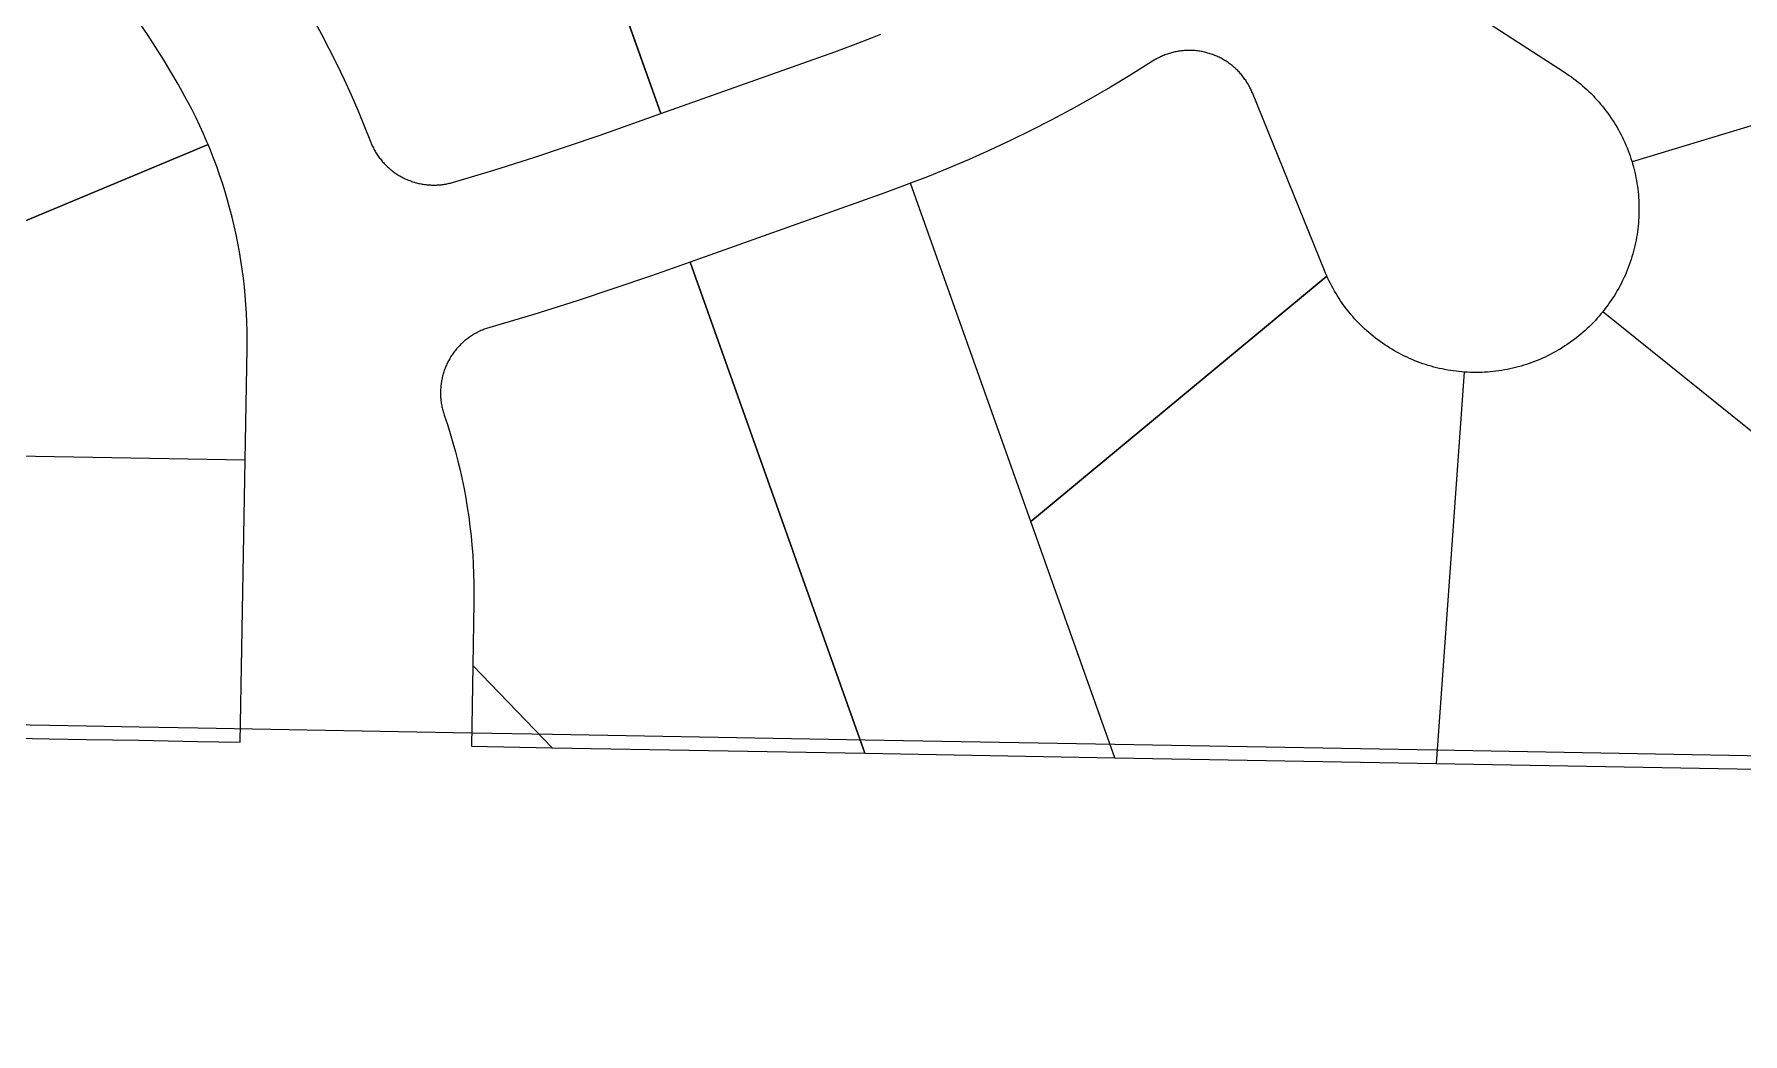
# Model space of a CAD drawing. Header units: feet. Extents: x 865220 to 2774701, y -2240498 to 961524.
# Drawn here: x 2765160 to 2765788, y 957301 to 957669 of the extents above; entities that cross this region are included whole.
import ezdxf
from ezdxf.lldxf.tags import DXFTag

# ---------------------------------------------------------------- set-up
doc = ezdxf.new("R2010")
doc.units = ezdxf.units.FT
doc.header["$LTSCALE"] = 0.015
doc.header["$MEASUREMENT"] = 0
doc.layers.add('F1', color=112, linetype='F1', lineweight=5)
doc.layers.add('Parcels', color=7, linetype='Continuous', lineweight=0)
doc.styles.add('Line', font='txt.shx', dxfattribs={"height": 3})
tags = doc.linetypes.add('F1', pattern='A,15,-5,["F1",Line,S=1.5,R=0,X=0,Y=-1.5],-12', length=32).pattern_tags.tags
tags[6] = DXFTag(74, 10)

msp = doc.modelspace()

# ---------------------------------------------------------------- linework, layer by layer
at = {"layer": 'F1', "lineweight": 5, "ltscale": 100, "flags": 128}
msp.add_lwpolyline([(2762748.33, 957374.81), (2762960.37, 957419), (2762983.49, 957423.51), (2763006.68, 957427.66), (2763029.92, 957431.45), (2763053.23, 957434.87), (2763076.58, 957437.93), (2763099.98, 957440.63), (2763123.42, 957442.95), (2763146.89, 957444.92), (2763170.4, 957446.51), (2763193.92, 957447.74), (2763217.46, 957448.6), (2763241.01, 957449.09), (2763264.56, 957449.21), (2763288.09, 957448.96), (2763898.42, 957437.84), (2763911.65, 957437.59), (2764110.47, 957433.97), (2764258.82, 957431.26), (2764344.8, 957429.7), (2764430.77, 957428.13), (2764613.84, 957424.79), (2764650.81, 957424.12), (2764872.03, 957420.08), (2765091.05, 957416.09), (2765115.56, 957415.64), (2765165.75, 957414.74), (2765179.39, 957414.5), (2765198.72, 957414.15), (2765220.29, 957413.77), (2765320.9, 957411.97), (2765350.61, 957411.44), (2765465.5, 957409.39), (2765557.35, 957407.74), (2765675.45, 957405.63), (2765910.62, 957401.43), (2766045.82, 957399.01), (2766177.34, 957396.66), (2766178.33, 957401.65), (2766182.9, 957401.56), (2766276.74, 957399.88), (2766369.02, 957398.24), (2766416.48, 957397.39), (2766466.57, 957396.49), (2766552.35, 957394.96), (2766638.35, 957393.42), (2766724.36, 957391.88), (2766738.36, 957391.63), (2766810.37, 957390.35), (2766896.38, 957388.81), (2766982.39, 957387.27), (2767065.39, 957385.79), (2767068.4, 957385.73), (2767154.41, 957384.2), (2767240.41, 957382.66), (2767439.22, 957379.1), (2767558.76, 957376.97), (2767714.92, 957374.18), (2767900.28, 957370.86), (2767999.75, 957369.08), (2768000.51, 957006.08), (2768000.79, 956873.04), (2768000.26, 956779.98), (2767999.2, 956770.45), (2767998.88, 956761.04), (2767996.64, 956751.79), (2767993.37, 956744.46)], dxfattribs=at)
at = {"layer": 'Parcels', "lineweight": 5}
for p, q in [((2765390.46, 957639.48), (2765336.21, 957792.06)), ((2765336.21, 957792.06), (2765390.46, 957639.48)), ((2765663.36, 957693), (2765722.56, 957654.7)), ((2765202, 957668.16), (2765199.05, 957672.49)), ((2765262.75, 957674.08), (2765265.71, 957668.64)), ((2765204.86, 957663.78), (2765202, 957668.16)), ((2765207.65, 957659.35), (2765204.86, 957663.78)), ((2765265.71, 957668.64), (2765268.57, 957663.15)), ((2765454.38, 957662.21), (2765461.31, 957664.74)), ((2765461.31, 957664.74), (2765468.19, 957667.39)), ((2765468.19, 957667.39), (2765471.35, 957668.67)), ((2765210.37, 957654.87), (2765207.65, 957659.35)), ((2765268.57, 957663.15), (2765271.34, 957657.61)), ((2765271.34, 957657.61), (2765274.02, 957652.02)), ((2765390.46, 957639.48), (2765454.38, 957662.21)), ((2765571.17, 957658.71), (2765562.84, 957653.48)), ((2765571.79, 957659.1), (2765571.17, 957658.71)), ((2765572.16, 957659.32), (2765571.79, 957659.1)), ((2765572.54, 957659.53), (2765572.16, 957659.32)), ((2765572.93, 957659.74), (2765572.54, 957659.53)), ((2765573.31, 957659.95), (2765572.93, 957659.74)), ((2765573.7, 957660.14), (2765573.31, 957659.95)), ((2765574.1, 957660.33), (2765573.7, 957660.14)), ((2765574.49, 957660.51), (2765574.1, 957660.33)), ((2765574.89, 957660.69), (2765574.49, 957660.51)), ((2765575.29, 957660.85), (2765574.89, 957660.69)), ((2765575.7, 957661.01), (2765575.29, 957660.85)), ((2765576.11, 957661.17), (2765575.7, 957661.01)), ((2765576.52, 957661.31), (2765576.11, 957661.17)), ((2765576.93, 957661.45), (2765576.52, 957661.31)), ((2765577.35, 957661.58), (2765576.93, 957661.45)), ((2765577.77, 957661.71), (2765577.35, 957661.58)), ((2765578.19, 957661.83), (2765577.77, 957661.71)), ((2765578.61, 957661.94), (2765578.19, 957661.83)), ((2765579.03, 957662.04), (2765578.61, 957661.94)), ((2765579.46, 957662.13), (2765579.03, 957662.04)), ((2765579.89, 957662.22), (2765579.46, 957662.13)), ((2765580.32, 957662.3), (2765579.89, 957662.22)), ((2765580.75, 957662.37), (2765580.32, 957662.3)), ((2765581.18, 957662.44), (2765580.75, 957662.37)), ((2765581.61, 957662.5), (2765581.18, 957662.44)), ((2765582.04, 957662.55), (2765581.61, 957662.5)), ((2765582.48, 957662.59), (2765582.04, 957662.55)), ((2765582.91, 957662.63), (2765582.48, 957662.59)), ((2765583.35, 957662.65), (2765582.91, 957662.63)), ((2765583.78, 957662.67), (2765583.35, 957662.65)), ((2765584.22, 957662.68), (2765583.78, 957662.67)), ((2765584.66, 957662.69), (2765584.22, 957662.68)), ((2765585.09, 957662.69), (2765584.66, 957662.69)), ((2765585.53, 957662.68), (2765585.09, 957662.69)), ((2765585.96, 957662.66), (2765585.53, 957662.68)), ((2765586.4, 957662.63), (2765585.96, 957662.66)), ((2765586.83, 957662.6), (2765586.4, 957662.63)), ((2765587.27, 957662.56), (2765586.83, 957662.6)), ((2765587.7, 957662.51), (2765587.27, 957662.56)), ((2765588.14, 957662.45), (2765587.7, 957662.51)), ((2765588.57, 957662.39), (2765588.14, 957662.45)), ((2765589, 957662.32), (2765588.57, 957662.39)), ((2765589.43, 957662.24), (2765589, 957662.32)), ((2765589.85, 957662.15), (2765589.43, 957662.24)), ((2765590.28, 957662.06), (2765589.85, 957662.15)), ((2765590.7, 957661.96), (2765590.28, 957662.06)), ((2765591.13, 957661.85), (2765590.7, 957661.96)), ((2765591.55, 957661.73), (2765591.13, 957661.85)), ((2765591.97, 957661.61), (2765591.55, 957661.73)), ((2765592.38, 957661.48), (2765591.97, 957661.61)), ((2765592.8, 957661.34), (2765592.38, 957661.48)), ((2765593.21, 957661.2), (2765592.8, 957661.34)), ((2765593.62, 957661.04), (2765593.21, 957661.2)), ((2765594.02, 957660.88), (2765593.62, 957661.04)), ((2765594.43, 957660.72), (2765594.02, 957660.88)), ((2765594.83, 957660.55), (2765594.43, 957660.72)), ((2765595.22, 957660.36), (2765594.83, 957660.55)), ((2765595.62, 957660.18), (2765595.22, 957660.36)), ((2765596.01, 957659.98), (2765595.62, 957660.18)), ((2765596.4, 957659.78), (2765596.01, 957659.98)), ((2765596.78, 957659.58), (2765596.4, 957659.78)), ((2765597.16, 957659.36), (2765596.78, 957659.58)), ((2765597.54, 957659.14), (2765597.16, 957659.36)), ((2765597.91, 957658.91), (2765597.54, 957659.14)), ((2765598.28, 957658.68), (2765597.91, 957658.91)), ((2765598.64, 957658.44), (2765598.28, 957658.68)), ((2765599, 957658.19), (2765598.64, 957658.44)), ((2765599.36, 957657.94), (2765599, 957658.19)), ((2765599.71, 957657.68), (2765599.36, 957657.94)), ((2765600.05, 957657.42), (2765599.71, 957657.68)), ((2765600.4, 957657.15), (2765600.05, 957657.42)), ((2765600.73, 957656.87), (2765600.4, 957657.15)), ((2765870.11, 957658.9), (2765747.39, 957621.72)), ((2765213, 957650.34), (2765210.37, 957654.87)), ((2765274.02, 957652.02), (2765276.59, 957646.39)), ((2765562.84, 957653.48), (2765555.71, 957649.18)), ((2765601.07, 957656.59), (2765600.73, 957656.87)), ((2765601.39, 957656.3), (2765601.07, 957656.59)), ((2765601.72, 957656), (2765601.39, 957656.3)), ((2765602.03, 957655.7), (2765601.72, 957656)), ((2765602.34, 957655.4), (2765602.03, 957655.7)), ((2765602.65, 957655.09), (2765602.34, 957655.4)), ((2765602.95, 957654.77), (2765602.65, 957655.09)), ((2765603.25, 957654.45), (2765602.95, 957654.77)), ((2765603.54, 957654.12), (2765603.25, 957654.45)), ((2765603.82, 957653.79), (2765603.54, 957654.12)), ((2765604.1, 957653.46), (2765603.82, 957653.79)), ((2765604.37, 957653.11), (2765604.1, 957653.46)), ((2765604.64, 957652.77), (2765604.37, 957653.11)), ((2765604.9, 957652.42), (2765604.64, 957652.77)), ((2765605.15, 957652.06), (2765604.9, 957652.42)), ((2765605.4, 957651.71), (2765605.15, 957652.06)), ((2765605.64, 957651.34), (2765605.4, 957651.71)), ((2765605.87, 957650.97), (2765605.64, 957651.34)), ((2765606.1, 957650.6), (2765605.87, 957650.97)), ((2765722.56, 957654.7), (2765724.3, 957653.53)), ((2765724.3, 957653.53), (2765725.15, 957652.92)), ((2765725.15, 957652.92), (2765726, 957652.3)), ((2765726, 957652.3), (2765726.83, 957651.66)), ((2765726.83, 957651.66), (2765727.65, 957651.01)), ((2765727.65, 957651.01), (2765728.46, 957650.35)), ((2765215.56, 957645.77), (2765213, 957650.34)), ((2765218.17, 957640.83), (2765215.56, 957645.77)), ((2765215.56, 957645.77), (2765215.56, 957645.77)), ((2765276.59, 957646.39), (2765279.07, 957640.71)), ((2765548.5, 957645), (2765541.21, 957640.95)), ((2765555.71, 957649.18), (2765548.5, 957645)), ((2765606.33, 957650.23), (2765606.1, 957650.6)), ((2765606.54, 957649.85), (2765606.33, 957650.23)), ((2765606.75, 957649.46), (2765606.54, 957649.85)), ((2765606.95, 957649.08), (2765606.75, 957649.46)), ((2765607.15, 957648.69), (2765606.95, 957649.08)), ((2765607.34, 957648.29), (2765607.15, 957648.69)), ((2765607.52, 957647.9), (2765607.34, 957648.29)), ((2765607.69, 957647.5), (2765607.52, 957647.9)), ((2765607.86, 957647.09), (2765607.69, 957647.5)), ((2765634.38, 957581.76), (2765607.86, 957647.09)), ((2765607.86, 957647.09), (2765607.86, 957647.09)), ((2765728.46, 957650.35), (2765729.25, 957649.67)), ((2765729.25, 957649.67), (2765730.04, 957648.98)), ((2765730.04, 957648.98), (2765730.81, 957648.27)), ((2765730.81, 957648.27), (2765731.57, 957647.55)), ((2765731.57, 957647.55), (2765732.32, 957646.82)), ((2765732.32, 957646.82), (2765733.06, 957646.07)), ((2765733.06, 957646.07), (2765733.78, 957645.31)), ((2765733.78, 957645.31), (2765734.49, 957644.54)), ((2765734.49, 957644.54), (2765735.18, 957643.76)), ((2765219.62, 957637.92), (2765218.17, 957640.83)), ((2765279.07, 957640.71), (2765281.45, 957634.99)), ((2765368.2, 957631.56), (2765390.46, 957639.48)), ((2765390.46, 957639.48), (2765390.46, 957639.48)), ((2765541.21, 957640.95), (2765533.86, 957637.03)), ((2765735.18, 957643.76), (2765735.86, 957642.97)), ((2765735.86, 957642.97), (2765736.53, 957642.16)), ((2765736.53, 957642.16), (2765737.18, 957641.34)), ((2765737.18, 957641.34), (2765737.82, 957640.51)), ((2765737.82, 957640.51), (2765738.45, 957639.67)), ((2765738.45, 957639.67), (2765739.06, 957638.82)), ((2765739.06, 957638.82), (2765739.65, 957637.96)), ((2765221.02, 957634.99), (2765219.62, 957637.92)), ((2765222.36, 957632.04), (2765221.02, 957634.99)), ((2765223.65, 957629.06), (2765222.36, 957632.04)), ((2765281.45, 957634.99), (2765283.72, 957629.22)), ((2765526.44, 957633.24), (2765518.96, 957629.57)), ((2765533.86, 957637.03), (2765526.44, 957633.24)), ((2765739.65, 957637.96), (2765740.23, 957637.09)), ((2765740.23, 957637.09), (2765740.8, 957636.2)), ((2765740.8, 957636.2), (2765741.34, 957635.31)), ((2765741.34, 957635.31), (2765741.88, 957634.41)), ((2765741.88, 957634.41), (2765742.39, 957633.5)), ((2765742.39, 957633.5), (2765742.89, 957632.58)), ((2765742.89, 957632.58), (2765743.38, 957631.65)), ((2765224.06, 957628.09), (2765091.67, 957572.81)), ((2765091.67, 957572.81), (2765224.06, 957628.09)), ((2765224.06, 957628.09), (2765223.65, 957629.06)), ((2765224.9, 957626.06), (2765224.06, 957628.09)), ((2765226.09, 957623.04), (2765224.9, 957626.06)), ((2765283.72, 957629.22), (2765283.88, 957628.82)), ((2765283.88, 957628.82), (2765284.05, 957628.42)), ((2765284.05, 957628.42), (2765284.22, 957628.02)), ((2765284.22, 957628.02), (2765284.41, 957627.62)), ((2765284.41, 957627.62), (2765284.59, 957627.23)), ((2765284.59, 957627.23), (2765284.79, 957626.84)), ((2765284.79, 957626.84), (2765284.99, 957626.45)), ((2765284.99, 957626.45), (2765285.2, 957626.06)), ((2765285.2, 957626.06), (2765285.41, 957625.69)), ((2765285.41, 957625.69), (2765285.64, 957625.31)), ((2765344.2, 957623.41), (2765368.2, 957631.56)), ((2765511.41, 957626.04), (2765503.8, 957622.64)), ((2765518.96, 957629.57), (2765511.41, 957626.04)), ((2765743.38, 957631.65), (2765743.85, 957630.72)), ((2765743.85, 957630.72), (2765744.3, 957629.77)), ((2765744.3, 957629.77), (2765744.74, 957628.82)), ((2765744.74, 957628.82), (2765745.16, 957627.86)), ((2765745.16, 957627.86), (2765745.56, 957626.89)), ((2765745.56, 957626.89), (2765745.94, 957625.92)), ((2765745.94, 957625.92), (2765746.31, 957624.94)), ((2765227.22, 957620), (2765226.09, 957623.04)), ((2765228.3, 957616.94), (2765227.22, 957620)), ((2765285.64, 957625.31), (2765285.86, 957624.94)), ((2765285.86, 957624.94), (2765286.1, 957624.57)), ((2765286.1, 957624.57), (2765286.34, 957624.21)), ((2765286.34, 957624.21), (2765286.59, 957623.85)), ((2765286.59, 957623.85), (2765286.84, 957623.49)), ((2765286.84, 957623.49), (2765287.1, 957623.14)), ((2765287.1, 957623.14), (2765287.37, 957622.8)), ((2765287.37, 957622.8), (2765287.64, 957622.46)), ((2765287.64, 957622.46), (2765287.92, 957622.12)), ((2765287.92, 957622.12), (2765288.2, 957621.79)), ((2765288.2, 957621.79), (2765288.49, 957621.46)), ((2765288.49, 957621.46), (2765288.79, 957621.14)), ((2765288.79, 957621.14), (2765289.09, 957620.82)), ((2765289.09, 957620.82), (2765289.39, 957620.51)), ((2765289.39, 957620.51), (2765289.7, 957620.21)), ((2765289.7, 957620.21), (2765290.02, 957619.91)), ((2765290.02, 957619.91), (2765290.34, 957619.61)), ((2765290.34, 957619.61), (2765290.67, 957619.32)), ((2765290.67, 957619.32), (2765291, 957619.04)), ((2765329.1, 957618.66), (2765344.2, 957623.41)), ((2765496.13, 957619.38), (2765488.41, 957616.25)), ((2765503.8, 957622.64), (2765496.13, 957619.38)), ((2765746.31, 957624.94), (2765746.66, 957623.95)), ((2765746.66, 957623.95), (2765747, 957622.96)), ((2765747, 957622.96), (2765747.31, 957621.96)), ((2765747.31, 957621.96), (2765747.39, 957621.72)), ((2765747.39, 957621.72), (2765747.61, 957620.96)), ((2765747.61, 957620.96), (2765747.89, 957619.95)), ((2765747.89, 957619.95), (2765748.16, 957618.94)), ((2765229.33, 957613.86), (2765228.3, 957616.94)), ((2765230.31, 957610.77), (2765229.33, 957613.86)), ((2765291, 957619.04), (2765291.34, 957618.76)), ((2765291.34, 957618.76), (2765291.68, 957618.49)), ((2765291.68, 957618.49), (2765292.03, 957618.23)), ((2765292.03, 957618.23), (2765292.38, 957617.97)), ((2765292.38, 957617.97), (2765292.73, 957617.72)), ((2765292.73, 957617.72), (2765293.09, 957617.47)), ((2765293.09, 957617.47), (2765293.46, 957617.23)), ((2765293.46, 957617.23), (2765293.83, 957616.99)), ((2765293.83, 957616.99), (2765294.2, 957616.77)), ((2765294.2, 957616.77), (2765294.57, 957616.55)), ((2765294.57, 957616.55), (2765294.95, 957616.33)), ((2765294.95, 957616.33), (2765295.34, 957616.12)), ((2765295.34, 957616.12), (2765295.72, 957615.92)), ((2765295.72, 957615.92), (2765296.12, 957615.73)), ((2765296.12, 957615.73), (2765296.51, 957615.54)), ((2765296.51, 957615.54), (2765296.91, 957615.36)), ((2765296.91, 957615.36), (2765297.31, 957615.19)), ((2765297.31, 957615.19), (2765297.71, 957615.02)), ((2765297.71, 957615.02), (2765298.12, 957614.86)), ((2765298.12, 957614.86), (2765298.52, 957614.71)), ((2765298.52, 957614.71), (2765298.94, 957614.56)), ((2765298.94, 957614.56), (2765299.35, 957614.43)), ((2765299.35, 957614.43), (2765299.77, 957614.29)), ((2765299.77, 957614.29), (2765300.18, 957614.17)), ((2765300.18, 957614.17), (2765300.61, 957614.05)), ((2765300.61, 957614.05), (2765301.03, 957613.95)), ((2765301.03, 957613.95), (2765301.45, 957613.84)), ((2765301.45, 957613.84), (2765301.88, 957613.75)), ((2765301.88, 957613.75), (2765302.31, 957613.66)), ((2765302.31, 957613.66), (2765302.73, 957613.59)), ((2765302.73, 957613.59), (2765303.16, 957613.51)), ((2765303.16, 957613.51), (2765303.6, 957613.45)), ((2765303.6, 957613.45), (2765304.03, 957613.39)), ((2765304.03, 957613.39), (2765304.46, 957613.34)), ((2765304.46, 957613.34), (2765304.9, 957613.3)), ((2765304.9, 957613.3), (2765305.33, 957613.27)), ((2765305.33, 957613.27), (2765305.77, 957613.24)), ((2765305.77, 957613.24), (2765306.2, 957613.22)), ((2765306.2, 957613.22), (2765306.64, 957613.21)), ((2765306.64, 957613.21), (2765307.08, 957613.21)), ((2765307.08, 957613.21), (2765307.51, 957613.21)), ((2765307.51, 957613.21), (2765307.95, 957613.23)), ((2765307.95, 957613.23), (2765308.38, 957613.25)), ((2765308.38, 957613.25), (2765308.82, 957613.27)), ((2765308.82, 957613.27), (2765309.25, 957613.31)), ((2765309.25, 957613.31), (2765309.69, 957613.35)), ((2765309.69, 957613.35), (2765310.12, 957613.4)), ((2765310.12, 957613.4), (2765310.55, 957613.46)), ((2765310.55, 957613.46), (2765310.99, 957613.52)), ((2765310.99, 957613.52), (2765311.42, 957613.59)), ((2765311.42, 957613.59), (2765311.84, 957613.67)), ((2765311.84, 957613.67), (2765312.27, 957613.76)), ((2765312.27, 957613.76), (2765312.7, 957613.86)), ((2765312.7, 957613.86), (2765313.12, 957613.96)), ((2765313.12, 957613.96), (2765313.92, 957614.17)), ((2765313.92, 957614.17), (2765329.1, 957618.66)), ((2765480.63, 957613.25), (2765472.81, 957610.39)), ((2765482.2, 957613.85), (2765480.63, 957613.25)), ((2765488.41, 957616.25), (2765482.2, 957613.85)), ((2765526.38, 957489.59), (2765482.2, 957613.85)), ((2765748.16, 957618.94), (2765748.4, 957617.92)), ((2765748.4, 957617.92), (2765748.63, 957616.9)), ((2765748.63, 957616.9), (2765748.84, 957615.87)), ((2765748.84, 957615.87), (2765749.04, 957614.84)), ((2765749.04, 957614.84), (2765749.21, 957613.81)), ((2765749.21, 957613.81), (2765749.37, 957612.78)), ((2765231.23, 957607.65), (2765230.31, 957610.77)), ((2765232.1, 957604.53), (2765231.23, 957607.65)), ((2765472.81, 957610.39), (2765401.22, 957584.93)), ((2765749.37, 957612.78), (2765749.51, 957611.74)), ((2765749.51, 957611.74), (2765749.63, 957610.7)), ((2765749.63, 957610.7), (2765749.73, 957609.66)), ((2765749.73, 957609.66), (2765749.81, 957608.61)), ((2765749.81, 957608.61), (2765749.88, 957607.57)), ((2765749.88, 957607.57), (2765749.92, 957606.52)), ((2765232.91, 957601.38), (2765232.1, 957604.53)), ((2765233.67, 957598.23), (2765232.91, 957601.38)), ((2765749.89, 957601.29), (2765749.83, 957600.24)), ((2765749.93, 957602.33), (2765749.89, 957601.29)), ((2765749.92, 957606.52), (2765749.95, 957605.47)), ((2765749.96, 957603.38), (2765749.93, 957602.33)), ((2765749.95, 957605.47), (2765749.96, 957604.43)), ((2765749.96, 957604.43), (2765749.96, 957603.38)), ((2765234.37, 957595.06), (2765233.67, 957598.23)), ((2765235.01, 957591.88), (2765234.37, 957595.06)), ((2765749.24, 957595.04), (2765749.07, 957594.01)), ((2765749.39, 957596.08), (2765749.24, 957595.04)), ((2765749.53, 957597.12), (2765749.39, 957596.08)), ((2765749.65, 957598.16), (2765749.53, 957597.12)), ((2765749.74, 957599.2), (2765749.65, 957598.16)), ((2765749.83, 957600.24), (2765749.74, 957599.2)), ((2765235.6, 957588.68), (2765235.01, 957591.88)), ((2765236.14, 957585.48), (2765235.6, 957588.68)), ((2765747.67, 957587.89), (2765747.37, 957586.88)), ((2765747.95, 957588.9), (2765747.67, 957587.89)), ((2765748.21, 957589.91), (2765747.95, 957588.9)), ((2765748.45, 957590.93), (2765748.21, 957589.91)), ((2765748.67, 957591.95), (2765748.45, 957590.93)), ((2765748.88, 957592.98), (2765748.67, 957591.95)), ((2765749.07, 957594.01), (2765748.88, 957592.98)), ((2765236.62, 957582.27), (2765236.14, 957585.48)), ((2765237.04, 957579.05), (2765236.62, 957582.27)), ((2765401.22, 957584.93), (2765386.62, 957579.74)), ((2765465.41, 957404.39), (2765401.22, 957584.93)), ((2765401.22, 957584.93), (2765465.41, 957404.39)), ((2765634.79, 957580.79), (2765634.38, 957581.76)), ((2765745.63, 957581.95), (2765745.23, 957580.98)), ((2765746.02, 957582.92), (2765745.63, 957581.95)), ((2765746.38, 957583.9), (2765746.02, 957582.92)), ((2765746.73, 957584.89), (2765746.38, 957583.9)), ((2765747.06, 957585.88), (2765746.73, 957584.89)), ((2765747.37, 957586.88), (2765747.06, 957585.88)), ((2765237.41, 957575.83), (2765237.04, 957579.05)), ((2765237.72, 957572.6), (2765237.41, 957575.83)), ((2765386.62, 957579.74), (2765359.76, 957570.64)), ((2765526.38, 957489.59), (2765635.28, 957579.67)), ((2765635.28, 957579.67), (2765526.38, 957489.59)), ((2765635.21, 957579.83), (2765634.79, 957580.79)), ((2765635.28, 957579.67), (2765635.21, 957579.83)), ((2765635.64, 957578.88), (2765635.28, 957579.67)), ((2765636.09, 957577.94), (2765635.64, 957578.88)), ((2765636.56, 957577), (2765636.09, 957577.94)), ((2765637.05, 957576.07), (2765636.56, 957577)), ((2765637.55, 957575.15), (2765637.05, 957576.07)), ((2765742.49, 957575.33), (2765741.98, 957574.42)), ((2765742.99, 957576.25), (2765742.49, 957575.33)), ((2765743.47, 957577.18), (2765742.99, 957576.25)), ((2765743.94, 957578.12), (2765743.47, 957577.18)), ((2765744.39, 957579.06), (2765743.94, 957578.12)), ((2765744.82, 957580.02), (2765744.39, 957579.06)), ((2765745.23, 957580.98), (2765744.82, 957580.02)), ((2765237.97, 957569.36), (2765237.72, 957572.6)), ((2765238.17, 957566.12), (2765237.97, 957569.36)), ((2765359.76, 957570.64), (2765343.74, 957565.63)), ((2765638.07, 957574.24), (2765637.55, 957575.15)), ((2765638.6, 957573.34), (2765638.07, 957574.24)), ((2765639.15, 957572.45), (2765638.6, 957573.34)), ((2765639.71, 957571.57), (2765639.15, 957572.45)), ((2765640.29, 957570.69), (2765639.71, 957571.57)), ((2765640.89, 957569.83), (2765640.29, 957570.69)), ((2765641.49, 957568.98), (2765640.89, 957569.83)), ((2765738.57, 957569.14), (2765737.94, 957568.3)), ((2765739.17, 957570), (2765738.57, 957569.14)), ((2765739.76, 957570.86), (2765739.17, 957570)), ((2765740.34, 957571.74), (2765739.76, 957570.86)), ((2765740.9, 957572.62), (2765740.34, 957571.74)), ((2765741.45, 957573.51), (2765740.9, 957572.62)), ((2765741.98, 957574.42), (2765741.45, 957573.51)), ((2765238.31, 957562.88), (2765238.17, 957566.12)), ((2765238.4, 957559.63), (2765238.31, 957562.88)), ((2765343.74, 957565.63), (2765327.63, 957560.9)), ((2765642.12, 957568.14), (2765641.49, 957568.98)), ((2765642.76, 957567.31), (2765642.12, 957568.14)), ((2765643.41, 957566.49), (2765642.76, 957567.31)), ((2765644.08, 957565.69), (2765643.41, 957566.49)), ((2765644.76, 957564.89), (2765644.08, 957565.69)), ((2765645.45, 957564.11), (2765644.76, 957564.89)), ((2765646.16, 957563.34), (2765645.45, 957564.11)), ((2765646.89, 957562.58), (2765646.16, 957563.34)), ((2765733.92, 957563.48), (2765733.2, 957562.72)), ((2765734.62, 957564.26), (2765733.92, 957563.48)), ((2765735.31, 957565.04), (2765734.62, 957564.26)), ((2765735.99, 957565.84), (2765735.31, 957565.04)), ((2765736.66, 957566.65), (2765735.99, 957565.84)), ((2765737.31, 957567.47), (2765736.66, 957566.65)), ((2765910.52, 957426.78), (2765736.66, 957566.65)), ((2765737.94, 957568.3), (2765737.31, 957567.47)), ((2765238.42, 957556.39), (2765238.4, 957559.63)), ((2765319.12, 957556.59), (2765318.78, 957556.32)), ((2765319.47, 957556.85), (2765319.12, 957556.59)), ((2765319.82, 957557.11), (2765319.47, 957556.85)), ((2765320.18, 957557.36), (2765319.82, 957557.11)), ((2765320.54, 957557.61), (2765320.18, 957557.36)), ((2765320.9, 957557.85), (2765320.54, 957557.61)), ((2765321.27, 957558.08), (2765320.9, 957557.85)), ((2765321.64, 957558.31), (2765321.27, 957558.08)), ((2765322.02, 957558.53), (2765321.64, 957558.31)), ((2765322.4, 957558.74), (2765322.02, 957558.53)), ((2765322.78, 957558.95), (2765322.4, 957558.74)), ((2765323.17, 957559.15), (2765322.78, 957558.95)), ((2765323.56, 957559.35), (2765323.17, 957559.15)), ((2765323.96, 957559.53), (2765323.56, 957559.35)), ((2765324.35, 957559.71), (2765323.96, 957559.53)), ((2765324.76, 957559.89), (2765324.35, 957559.71)), ((2765325.16, 957560.05), (2765324.76, 957559.89)), ((2765325.56, 957560.21), (2765325.16, 957560.05)), ((2765325.97, 957560.36), (2765325.56, 957560.21)), ((2765326.39, 957560.51), (2765325.97, 957560.36)), ((2765326.8, 957560.64), (2765326.39, 957560.51)), ((2765327.22, 957560.77), (2765326.8, 957560.64)), ((2765327.63, 957560.9), (2765327.22, 957560.77)), ((2765647.62, 957561.83), (2765646.89, 957562.58)), ((2765648.37, 957561.1), (2765647.62, 957561.83)), ((2765649.13, 957560.38), (2765648.37, 957561.1)), ((2765649.9, 957559.67), (2765649.13, 957560.38)), ((2765650.69, 957558.98), (2765649.9, 957559.67)), ((2765651.49, 957558.3), (2765650.69, 957558.98)), ((2765652.29, 957557.64), (2765651.49, 957558.3)), ((2765653.12, 957556.99), (2765652.29, 957557.64)), ((2765653.95, 957556.35), (2765653.12, 957556.99)), ((2765726.16, 957556.47), (2765725.32, 957555.85)), ((2765726.99, 957557.11), (2765726.16, 957556.47)), ((2765727.8, 957557.77), (2765726.99, 957557.11)), ((2765728.61, 957558.43), (2765727.8, 957557.77)), ((2765729.41, 957559.11), (2765728.61, 957558.43)), ((2765730.19, 957559.81), (2765729.41, 957559.11)), ((2765730.96, 957560.52), (2765730.19, 957559.81)), ((2765731.72, 957561.24), (2765730.96, 957560.52)), ((2765732.46, 957561.98), (2765731.72, 957561.24)), ((2765733.2, 957562.72), (2765732.46, 957561.98)), ((2765237.67, 957512.15), (2765238.39, 957553.14)), ((2765238.39, 957553.14), (2765238.42, 957556.39)), ((2765313.54, 957550.52), (2765313.3, 957550.15)), ((2765313.78, 957550.88), (2765313.54, 957550.52)), ((2765314.03, 957551.24), (2765313.78, 957550.88)), ((2765314.28, 957551.59), (2765314.03, 957551.24)), ((2765314.54, 957551.94), (2765314.28, 957551.59)), ((2765314.81, 957552.29), (2765314.54, 957551.94)), ((2765315.08, 957552.63), (2765314.81, 957552.29)), ((2765315.36, 957552.97), (2765315.08, 957552.63)), ((2765315.64, 957553.3), (2765315.36, 957552.97)), ((2765315.93, 957553.62), (2765315.64, 957553.3)), ((2765316.23, 957553.94), (2765315.93, 957553.62)), ((2765316.53, 957554.26), (2765316.23, 957553.94)), ((2765316.83, 957554.57), (2765316.53, 957554.26)), ((2765317.15, 957554.87), (2765316.83, 957554.57)), ((2765317.46, 957555.17), (2765317.15, 957554.87)), ((2765317.79, 957555.47), (2765317.46, 957555.17)), ((2765318.11, 957555.76), (2765317.79, 957555.47)), ((2765318.45, 957556.04), (2765318.11, 957555.76)), ((2765318.78, 957556.32), (2765318.45, 957556.04)), ((2765654.79, 957555.73), (2765653.95, 957556.35)), ((2765655.64, 957555.12), (2765654.79, 957555.73)), ((2765656.51, 957554.53), (2765655.64, 957555.12)), ((2765657.38, 957553.96), (2765656.51, 957554.53)), ((2765658.26, 957553.4), (2765657.38, 957553.96)), ((2765659.16, 957552.85), (2765658.26, 957553.4)), ((2765660.06, 957552.32), (2765659.16, 957552.85)), ((2765660.97, 957551.81), (2765660.06, 957552.32)), ((2765661.89, 957551.31), (2765660.97, 957551.81)), ((2765662.82, 957550.83), (2765661.89, 957551.31)), ((2765663.76, 957550.36), (2765662.82, 957550.83)), ((2765664.71, 957549.91), (2765663.76, 957550.36)), ((2765716.36, 957550.45), (2765715.42, 957550)), ((2765717.3, 957550.92), (2765716.36, 957550.45)), ((2765718.22, 957551.4), (2765717.3, 957550.92)), ((2765719.14, 957551.9), (2765718.22, 957551.4)), ((2765720.06, 957552.42), (2765719.14, 957551.9)), ((2765720.96, 957552.95), (2765720.06, 957552.42)), ((2765721.85, 957553.5), (2765720.96, 957552.95)), ((2765722.73, 957554.07), (2765721.85, 957553.5)), ((2765723.6, 957554.65), (2765722.73, 957554.07)), ((2765724.46, 957555.24), (2765723.6, 957554.65)), ((2765725.32, 957555.85), (2765724.46, 957555.24)), ((2765310.58, 957544.22), (2765310.46, 957543.8)), ((2765310.71, 957544.63), (2765310.58, 957544.22)), ((2765310.85, 957545.05), (2765310.71, 957544.63)), ((2765311, 957545.46), (2765310.85, 957545.05)), ((2765311.15, 957545.87), (2765311, 957545.46)), ((2765311.31, 957546.27), (2765311.15, 957545.87)), ((2765311.48, 957546.67), (2765311.31, 957546.27)), ((2765311.66, 957547.07), (2765311.48, 957546.67)), ((2765311.84, 957547.47), (2765311.66, 957547.07)), ((2765312.03, 957547.86), (2765311.84, 957547.47)), ((2765312.22, 957548.25), (2765312.03, 957547.86)), ((2765312.42, 957548.64), (2765312.22, 957548.25)), ((2765312.63, 957549.02), (2765312.42, 957548.64)), ((2765312.85, 957549.4), (2765312.63, 957549.02)), ((2765313.07, 957549.78), (2765312.85, 957549.4)), ((2765313.3, 957550.15), (2765313.07, 957549.78)), ((2765665.66, 957549.48), (2765664.71, 957549.91)), ((2765666.62, 957549.06), (2765665.66, 957549.48)), ((2765667.59, 957548.66), (2765666.62, 957549.06)), ((2765668.57, 957548.28), (2765667.59, 957548.66)), ((2765669.55, 957547.92), (2765668.57, 957548.28)), ((2765670.53, 957547.57), (2765669.55, 957547.92)), ((2765671.53, 957547.24), (2765670.53, 957547.57)), ((2765672.53, 957546.92), (2765671.53, 957547.24)), ((2765673.53, 957546.63), (2765672.53, 957546.92)), ((2765674.54, 957546.35), (2765673.53, 957546.63)), ((2765675.56, 957546.09), (2765674.54, 957546.35)), ((2765685.68, 957544.49), (2765675.36, 957400.63)), ((2765676.57, 957545.85), (2765675.56, 957546.09)), ((2765677.6, 957545.62), (2765676.57, 957545.85)), ((2765678.62, 957545.42), (2765677.6, 957545.62)), ((2765679.65, 957545.23), (2765678.62, 957545.42)), ((2765680.69, 957545.06), (2765679.65, 957545.23)), ((2765681.72, 957544.9), (2765680.69, 957545.06)), ((2765682.76, 957544.77), (2765681.72, 957544.9)), ((2765683.8, 957544.65), (2765682.76, 957544.77)), ((2765684.84, 957544.55), (2765683.8, 957544.65)), ((2765685.68, 957544.49), (2765684.84, 957544.55)), ((2765685.68, 957544.49), (2765685.68, 957544.49)), ((2765685.89, 957544.47), (2765685.68, 957544.49)), ((2765686.93, 957544.41), (2765685.89, 957544.47)), ((2765687.98, 957544.37), (2765686.93, 957544.41)), ((2765689.03, 957544.34), (2765687.98, 957544.37)), ((2765690.07, 957544.33), (2765689.03, 957544.34)), ((2765691.12, 957544.34), (2765690.07, 957544.33)), ((2765692.17, 957544.37), (2765691.12, 957544.34)), ((2765693.21, 957544.42), (2765692.17, 957544.37)), ((2765694.26, 957544.49), (2765693.21, 957544.42)), ((2765695.3, 957544.57), (2765694.26, 957544.49)), ((2765696.34, 957544.67), (2765695.3, 957544.57)), ((2765697.38, 957544.79), (2765696.34, 957544.67)), ((2765698.42, 957544.93), (2765697.38, 957544.79)), ((2765699.46, 957545.09), (2765698.42, 957544.93)), ((2765700.49, 957545.26), (2765699.46, 957545.09)), ((2765701.52, 957545.45), (2765700.49, 957545.26)), ((2765702.54, 957545.66), (2765701.52, 957545.45)), ((2765703.57, 957545.89), (2765702.54, 957545.66)), ((2765704.58, 957546.14), (2765703.57, 957545.89)), ((2765705.6, 957546.4), (2765704.58, 957546.14)), ((2765706.6, 957546.68), (2765705.6, 957546.4)), ((2765707.61, 957546.98), (2765706.6, 957546.68)), ((2765708.61, 957547.3), (2765707.61, 957546.98)), ((2765709.6, 957547.63), (2765708.61, 957547.3)), ((2765710.58, 957547.99), (2765709.6, 957547.63)), ((2765711.56, 957548.35), (2765710.58, 957547.99)), ((2765712.54, 957548.74), (2765711.56, 957548.35)), ((2765713.51, 957549.14), (2765712.54, 957548.74)), ((2765714.46, 957549.56), (2765713.51, 957549.14)), ((2765715.42, 957550), (2765714.46, 957549.56)), ((2765309.49, 957537.78), (2765309.48, 957537.35)), ((2765309.51, 957538.22), (2765309.49, 957537.78)), ((2765309.54, 957538.65), (2765309.51, 957538.22)), ((2765309.57, 957539.09), (2765309.54, 957538.65)), ((2765309.61, 957539.52), (2765309.57, 957539.09)), ((2765309.66, 957539.96), (2765309.61, 957539.52)), ((2765309.72, 957540.39), (2765309.66, 957539.96)), ((2765309.79, 957540.82), (2765309.72, 957540.39)), ((2765309.86, 957541.25), (2765309.79, 957540.82)), ((2765309.94, 957541.68), (2765309.86, 957541.25)), ((2765310.03, 957542.11), (2765309.94, 957541.68)), ((2765310.13, 957542.53), (2765310.03, 957542.11)), ((2765310.23, 957542.96), (2765310.13, 957542.53)), ((2765310.34, 957543.38), (2765310.23, 957542.96)), ((2765310.46, 957543.8), (2765310.34, 957543.38)), ((2765309.48, 957537.35), (2765309.47, 957536.91)), ((2765309.47, 957536.91), (2765309.47, 957536.48)), ((2765309.47, 957536.48), (2765309.48, 957536.04)), ((2765309.48, 957536.04), (2765309.5, 957535.6)), ((2765309.5, 957535.6), (2765309.53, 957535.17)), ((2765309.53, 957535.17), (2765309.56, 957534.73)), ((2765309.56, 957534.73), (2765309.6, 957534.3)), ((2765309.6, 957534.3), (2765309.65, 957533.86)), ((2765309.65, 957533.86), (2765309.71, 957533.43)), ((2765309.71, 957533.43), (2765309.77, 957533)), ((2765309.77, 957533), (2765309.84, 957532.57)), ((2765309.84, 957532.57), (2765309.92, 957532.14)), ((2765309.92, 957532.14), (2765310.01, 957531.71)), ((2765310.01, 957531.71), (2765310.1, 957531.29)), ((2765310.1, 957531.29), (2765310.2, 957530.86)), ((2765310.2, 957530.86), (2765310.31, 957530.44)), ((2765310.31, 957530.44), (2765310.42, 957530.02)), ((2765310.42, 957530.02), (2765310.55, 957529.6)), ((2765310.55, 957529.6), (2765310.68, 957529.18)), ((2765310.68, 957529.18), (2765310.84, 957528.7)), ((2765310.84, 957528.7), (2765312.01, 957525.21)), ((2765312.01, 957525.21), (2765313.06, 957521.88)), ((2765313.06, 957521.88), (2765314.05, 957518.53)), ((2765237.67, 957512.15), (2765091.42, 957514.74)), ((2765314.05, 957518.53), (2765314.98, 957515.17)), ((2765314.98, 957515.17), (2765315.85, 957511.79)), ((2765235.84, 957408.49), (2765237.67, 957512.15)), ((2765237.67, 957512.15), (2765237.67, 957512.15)), ((2765315.85, 957511.79), (2765316.67, 957508.39)), ((2765316.67, 957508.39), (2765317.42, 957504.99)), ((2765317.42, 957504.99), (2765318.12, 957501.57)), ((2765318.12, 957501.57), (2765318.75, 957498.14)), ((2765318.75, 957498.14), (2765319.33, 957494.69)), ((2765319.33, 957494.69), (2765319.84, 957491.24)), ((2765319.84, 957491.24), (2765320.3, 957487.78)), ((2765320.3, 957487.78), (2765320.69, 957484.31)), ((2765557.26, 957402.75), (2765526.38, 957489.59)), ((2765526.38, 957489.59), (2765526.38, 957489.59)), ((2765320.69, 957484.31), (2765321.02, 957480.84)), ((2765321.02, 957480.84), (2765321.3, 957477.36)), ((2765321.3, 957477.36), (2765321.51, 957473.87)), ((2765321.51, 957473.87), (2765321.66, 957470.39)), ((2765321.66, 957470.39), (2765321.75, 957466.9)), ((2765321.75, 957466.9), (2765321.78, 957463.41)), ((2765321.78, 957463.41), (2765321.75, 957459.92)), ((2765321.75, 957459.92), (2765321.34, 957436.67)), ((2765321.34, 957436.67), (2765320.81, 957406.97)), ((2765350.52, 957406.44), (2765321.34, 957436.67)), ((2765350.52, 957406.44), (2765350.52, 957406.44)), ((2765465.41, 957404.39), (2765465.41, 957404.39))]:
    msp.add_line(p, q, dxfattribs=at)
for points in [[(2763898.33, 957432.84), (2763911.56, 957432.6), (2764110.38, 957428.97), (2764258.73, 957426.26), (2764344.7, 957424.7), (2764430.68, 957423.13), (2764613.75, 957419.79), (2764650.72, 957419.12), (2764871.94, 957415.08), (2765090.96, 957411.09), (2765115.47, 957410.64), (2765165.66, 957409.75), (2765179.3, 957409.5), (2765198.63, 957409.16), (2765220.21, 957408.77), (2765235.84, 957408.49)], [(2765320.81, 957406.97), (2765350.52, 957406.44), (2765465.41, 957404.39), (2765557.26, 957402.75), (2765675.36, 957400.63), (2765910.53, 957396.43), (2766045.73, 957394.01), (2766181.43, 957391.59), (2766182.42, 957396.57), (2766182.81, 957396.56), (2766276.65, 957394.89), (2766368.93, 957393.24), (2766416.39, 957392.39), (2766466.48, 957391.49), (2766552.26, 957389.96), (2766638.27, 957388.42), (2766724.27, 957386.88), (2766738.27, 957386.63)]]:
    msp.add_lwpolyline(points, dxfattribs=at)

doc.saveas('drawing.dxf')
